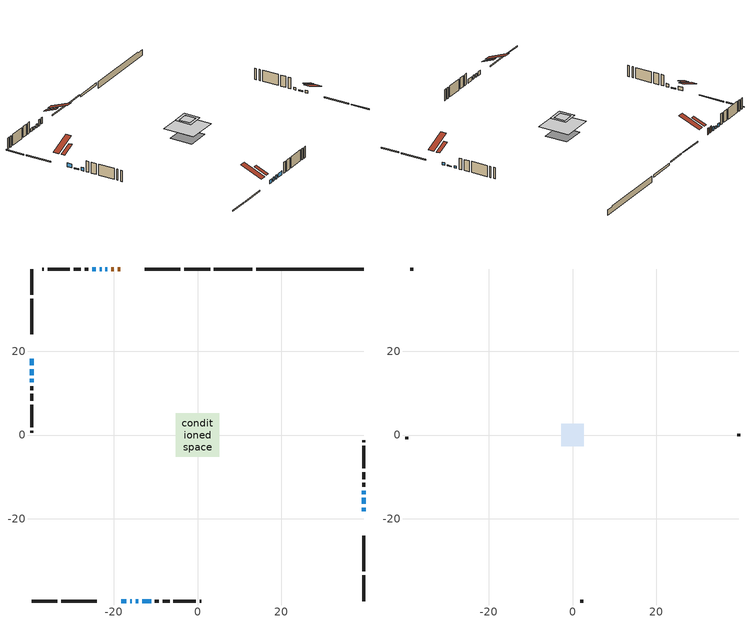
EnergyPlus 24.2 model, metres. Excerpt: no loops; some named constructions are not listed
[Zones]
conditioned space
 floor adiabatic (Floor5 construction): -1.61,-1.61 -1.61,1.61 1.61,1.61 1.61,-1.61 z0.61
 floor adiabatic (AdiabaticFloorConstruction): -5.15,-5.15 -5.15,5.15 5.15,5.15 5.15,-5.15 z1.83
 floor foundation (Slab1 construction): -3.78,-3.78 -3.78,3.78 3.78,3.78 3.78,-3.78 z-1.52
 floor foundation (Slab2 construction): -1.61,-1.61 -1.61,1.61 1.61,1.61 1.61,-1.61 z-0.15
 wall outside (RimJoist1 construction): 2.99,39.6 -3.13,39.6 / -39.6,-39.6 -33.48,-39.6 / -39.6,39.6 -39.6,33.48 / 39.6,-39.6 39.6,-33.48 z0.61:0.91
 wall outside (RimJoist2 construction): -4.06,39.6 -12.57,39.6 / -32.55,-39.6 -24.04,-39.6 / -39.6,32.55 -39.6,24.04 / 39.6,-32.55 39.6,-24.04 z0.61:0.91
 wall outside (AdiabaticWallConstruction 1): -18.43,39.6 -19.04,39.6 / -19.97,39.6 -20.61,39.6 z0.61:2.64
 wall outside (AdiabaticWallConstruction): 39.6,-18.17 39.6,-17.35 z0.61:1.43; -39.6,18.17 -39.6,16.65 / -14.75,-39.6 -14.14,-39.6 / -13.21,-39.6 -11.08,-39.6 z0.61:1.88; -18.17,-39.6 -17.02,-39.6 / -16.1,-39.6 -15.68,-39.6 / -21.54,39.6 -21.96,39.6 z0.61:1.83; 39.6,-16.43 39.6,-15.01 / -39.6,15.72 -39.6,14.3 z0.61:0.92; -39.6,13.37 -39.6,12.55 / -24.27,39.6 -25.09,39.6 z0.61:1.68; 39.6,-14.08 39.6,-13.26 z0.61:1.32; -22.88,39.6 -23.34,39.6 z0.61:1.53
 wall outside (Wall1 construction): -26.01,39.6 -26.92,39.6 / -10.15,-39.6 -9.24,-39.6 / -39.6,11.63 -39.6,10.72 / 39.6,-12.34 39.6,-11.43 z0.61:4.27
 wall outside (Wall2 construction): -27.85,39.6 -29.5,39.6 / -8.31,-39.6 -6.66,-39.6 / -39.6,9.79 -39.6,8.14 / 39.6,-10.5 39.6,-8.85 z0.61:4.27
 wall outside (Wall3 construction): -30.43,39.6 -35.74,39.6 / -5.73,-39.6 -0.42,-39.6 / -39.6,7.21 -39.6,1.89 / 39.6,-7.92 39.6,-2.6 z0.61:4.27
 wall outside (Wall4 construction): -36.67,39.6 -37.09,39.6 / 0.51,-39.6 0.93,-39.6 / -39.6,0.97 -39.6,0.55 / 39.6,-1.68 39.6,-1.26 z0.61:4.27
 wall foundation (FoundationWall1 construction): 14,39.6,-1.52 14,39.6,0.61 37.04,39.6,0.61 37.04,39.6,0.27 39.6,39.6,0.27 39.6,39.6,-1.52
 wall foundation (FoundationWall2 construction): 13.07,39.6 3.92,39.6 z-0.15:0.61
 window (WindowConstruction): 39.6,-18.17 39.6,-17.36 z0.61:1.42
 window (WindowConstruction 7): -39.6,18.17 -39.6,16.65 z0.61:1.88
 window (WindowConstruction 8): -18.17,-39.6 -17.02,-39.6 z0.61:1.83
 window (WindowConstruction 11): 39.6,-16.43 39.6,-15.01 z0.61:0.91
 window (WindowConstruction 12): -39.6,15.72 -39.6,14.3 z0.61:0.91
 window (WindowConstruction 1): -39.6,13.37 -39.6,12.55 z0.61:1.68
 window (WindowConstruction 9): -16.1,-39.6 -15.68,-39.6 z0.61:1.83
 window (WindowConstruction 10): -21.54,39.6 -21.96,39.6 z0.61:1.83
 window (WindowConstruction 2): 39.6,-14.08 39.6,-13.26 z0.61:1.32
 window (WindowConstruction 3): -22.89,39.6 -23.34,39.6 z0.61:1.52
 window (WindowConstruction 4): -24.27,39.6 -25.09,39.6 z0.61:1.68
 window (WindowConstruction 5): -14.75,-39.6 -14.14,-39.6 z0.61:1.88
 window (WindowConstruction 6): -13.21,-39.6 -11.08,-39.6 z0.61:1.88
 door (Door): -18.43,39.6 -19.04,39.6 z0.61:2.64
 door (Door 1): -19.97,39.6 -20.61,39.6 z0.61:2.64
 ceiling adiabatic (AdiabaticFloorConstruction): 5.15,-5.15 5.15,5.15 -5.15,5.15 -5.15,-5.15 z1.83
 roof outside (Roof5 construction): -17.51,39.6,4.27 -17.51,35.36,6.03 -16.36,35.36,6.03 -16.36,39.6,4.27; -19.1,-39.6,4.27 -19.1,-35.36,6.03 -20.25,-35.36,6.03 -20.25,-39.6,4.27; -39.6,19.1,4.27 -35.36,19.1,6.03 -35.36,20.25,6.03 -39.6,20.25,4.27; 39.6,-19.1,4.27 35.36,-19.1,6.03 35.36,-20.25,6.03 39.6,-20.25,4.27
attic - vented
 floor to conditioned space (Floor1 construction Reversed): -1.84,-1.84 -1.84,1.84 1.84,1.84 1.84,-1.84 z4.27
 floor to conditioned space (Floor2 construction Reversed): -2.73,-2.73 -2.73,2.73 2.73,2.73 2.73,-2.73 z4.27
 floor to conditioned space (Floor4 construction Reversed): -1.72,-1.72 -1.72,1.72 1.72,1.72 1.72,-1.72 z4.27
 wall outside (Wall5 construction): -38.02,39.6 -38.67,39.6 / 1.85,-39.6 2.51,-39.6 / -39.6,-0.38 -39.6,-1.03 / 39.6,-0.33 39.6,0.32 z0.61:4.27
 roof outside (Roof1 construction): -15.43,39.6,4.27 -15.43,32.47,7.24 -13.5,32.47,7.24 -13.5,39.6,4.27; -21.18,-39.6,4.27 -21.18,-32.47,7.24 -23.11,-32.47,7.24 -23.11,-39.6,4.27; -39.6,21.18,4.27 -32.47,21.18,7.24 -32.47,23.11,7.24 -39.6,23.11,4.27; 39.6,-21.18,4.27 32.47,-21.18,7.24 32.47,-23.11,7.24 39.6,-23.11,4.27
[Material] Roughness=Rough; Thermal Absorptance=0.9
Name | Thickness {m} | Conductivity {W/m-K} | Density {kg/m3} | Specific Heat {J/kg-K} | Solar Absorptance | Visible Absorptance
ceiling stud and cavity | 0.1397 | 0.125732 | 65.682 | 1177.47 | 0.7 | 0.7
ceiling stud and cavity 1 | 0.0889 | 7.21176 | 20.9862 | 1087.66 | 0.7 | 0.7
ceiling stud and cavity 2 | 0.1397 | 0.118414 | 65.682 | 1177.47 | 0.7 | 0.7
gypsum board | 0.0127 | 0.160291 | 801 | 837.4 | 0.6 | 0.6
gypsum board 1 | 0.00254 | 0.160291 | 801 | 837.4 | 0.6 | 0.6
[Construction]
Floor1 construction: ceiling stud and cavity, gypsum board
Floor2 construction: ceiling stud and cavity 1, gypsum board 1
Floor4 construction: ceiling stud and cavity 2, gypsum board
[EnergyManagementSystem:Program]
total_loads_program: Set loads_htg_tot = 0; Set loads_clg_tot = 0; If htg_load_cond > 0; Set loads_htg_tot = loads_htg_tot + (htg_load_cond - clg_load_cond) * 1.0; EndIf; Set loads_htg_tot = (@Max loads_htg_tot 0); If clg_load_cond > 0; Set loads_clg_tot = loads_clg_tot + (clg_load_cond - htg_load_cond) * 0.0; EndIf; Set loads_clg_tot = (@Max loads_clg_tot 0)
unmet_hours_program: Set htg_unmet_hours = 0; Set clg_unmet_hours = 0; Set unit_htg_unmet_hours = 0; If ((DayOfYear >= 1) && (DayOfYear <= 365)); Set unit_htg_unmet_hours = unit_htg_unmet_hours + conditioned_space_htg_unmet_s; If unit_htg_unmet_hours > htg_unmet_hours; Set htg_unmet_hours = unit_htg_unmet_hours; EndIf; EndIf
water_heater_EC_adj: If WarmupFlag == 0; Set dhw_e_cons = water_heater_energy + water_heater_on_cycle_parasitic + water_heater_off_cycle_parasitic; Set water_heater_ec_adj_act = 0.0 * dhw_e_cons / 1; EndIf
[EnergyManagementSystem:ProgramCallingManager]
component_loads_program_calling_manager: EndOfZoneTimestepAfterZoneReporting; component_loads_program
fridge_schedule_program_calling_manager: BeginZoneTimestepAfterInitHeatBalance; fridge_schedule_program
infil_program_calling_manager: BeginZoneTimestepAfterInitHeatBalance; infil_program
natural_vent_program_calling_manager: BeginZoneTimestepAfterInitHeatBalance; natural_vent_program
total_airflows_program_calling_manager: EndOfZoneTimestepAfterZoneReporting; total_airflows_program
total_loads_program_calling_manager: EndOfZoneTimestepAfterZoneReporting; total_loads_program
unmet_hours_program_calling_manager: EndOfZoneTimestepBeforeZoneReporting; unmet_hours_program
water_heater_EC_adj_ProgramManager: EndOfSystemTimestepBeforeHVACReporting; water_heater_EC_adj
[EnergyManagementSystem:OutputVariable] Type of Data in Variable=Summed; Update Frequency=ZoneTimestep
Name | EMS Variable | EMS Program or Subroutine | Units
loads_htg_tot_peakload_outvar; loads_htg_tot_annual_outvar; Energy Management System Output Variable 1; Energy Management System Output Variable 45 | loads_htg_tot | total_loads_program | J
loads_clg_tot_peakload_outvar; loads_clg_tot_annual_outvar; Energy Management System Output Variable 2; Energy Management System Output Variable 46 | loads_clg_tot | total_loads_program | J
htg_unmet_hours_annual_outvar; Energy Management System Output Variable 3 | htg_unmet_hours | unmet_hours_program | hr
clg_unmet_hours_annual_outvar; Energy Management System Output Variable 4 | clg_unmet_hours | unmet_hours_program | hr
loads_htg_roofs_annual_outvar; Energy Management System Output Variable 5 | loads_htg_roofs | component_loads_program | J
loads_htg_ceilings_annual_outvar; Energy Management System Output Variable 6 | loads_htg_ceilings | component_loads_program | J
loads_htg_walls_annual_outvar; Energy Management System Output Variable 7 | loads_htg_walls | component_loads_program | J
loads_htg_rim_joists_annual_outvar; Energy Management System Output Variable 8 | loads_htg_rim_joists | component_loads_program | J
loads_htg_foundation_walls_annual_outvar; Energy Management System Output Variable 9 | loads_htg_foundation_walls | component_loads_program | J
loads_htg_doors_annual_outvar; Energy Management System Output Variable 10 | loads_htg_doors | component_loads_program | J
loads_htg_windows_conduction_annual_outvar; Energy Management System Output Variable 11 | loads_htg_windows_conduction | component_loads_program | J
loads_htg_windows_solar_annual_outvar; Energy Management System Output Variable 12 | loads_htg_windows_solar | component_loads_program | J
loads_htg_skylights_conduction_annual_outvar; Energy Management System Output Variable 13 | loads_htg_skylights_conduction | component_loads_program | J
loads_htg_skylights_solar_annual_outvar; Energy Management System Output Variable 14 | loads_htg_skylights_solar | component_loads_program | J
loads_htg_floors_annual_outvar; Energy Management System Output Variable 15 | loads_htg_floors | component_loads_program | J
loads_htg_slabs_annual_outvar; Energy Management System Output Variable 16 | loads_htg_slabs | component_loads_program | J
loads_htg_internal_mass_annual_outvar; Energy Management System Output Variable 17 | loads_htg_internal_mass | component_loads_program | J
loads_htg_infil_annual_outvar; Energy Management System Output Variable 18 | loads_htg_infil | component_loads_program | J
loads_htg_natvent_annual_outvar; Energy Management System Output Variable 19 | loads_htg_natvent | component_loads_program | J
loads_htg_mechvent_annual_outvar; Energy Management System Output Variable 20 | loads_htg_mechvent | component_loads_program | J
loads_htg_whf_annual_outvar; Energy Management System Output Variable 21 | loads_htg_whf | component_loads_program | J
loads_htg_ducts_annual_outvar; Energy Management System Output Variable 22 | loads_htg_ducts | component_loads_program | J
loads_htg_intgains_annual_outvar; Energy Management System Output Variable 23 | loads_htg_intgains | component_loads_program | J
loads_htg_lighting_annual_outvar; Energy Management System Output Variable 24 | loads_htg_lighting | component_loads_program | J
loads_clg_roofs_annual_outvar; Energy Management System Output Variable 25 | loads_clg_roofs | component_loads_program | J
loads_clg_ceilings_annual_outvar; Energy Management System Output Variable 26 | loads_clg_ceilings | component_loads_program | J
loads_clg_walls_annual_outvar; Energy Management System Output Variable 27 | loads_clg_walls | component_loads_program | J
loads_clg_rim_joists_annual_outvar; Energy Management System Output Variable 28 | loads_clg_rim_joists | component_loads_program | J
loads_clg_foundation_walls_annual_outvar; Energy Management System Output Variable 29 | loads_clg_foundation_walls | component_loads_program | J
loads_clg_doors_annual_outvar; Energy Management System Output Variable 30 | loads_clg_doors | component_loads_program | J
loads_clg_windows_conduction_annual_outvar; Energy Management System Output Variable 31 | loads_clg_windows_conduction | component_loads_program | J
loads_clg_windows_solar_annual_outvar; Energy Management System Output Variable 32 | loads_clg_windows_solar | component_loads_program | J
loads_clg_skylights_conduction_annual_outvar; Energy Management System Output Variable 33 | loads_clg_skylights_conduction | component_loads_program | J
loads_clg_skylights_solar_annual_outvar; Energy Management System Output Variable 34 | loads_clg_skylights_solar | component_loads_program | J
loads_clg_floors_annual_outvar; Energy Management System Output Variable 35 | loads_clg_floors | component_loads_program | J
loads_clg_slabs_annual_outvar; Energy Management System Output Variable 36 | loads_clg_slabs | component_loads_program | J
loads_clg_internal_mass_annual_outvar; Energy Management System Output Variable 37 | loads_clg_internal_mass | component_loads_program | J
loads_clg_infil_annual_outvar; Energy Management System Output Variable 38 | loads_clg_infil | component_loads_program | J
loads_clg_natvent_annual_outvar; Energy Management System Output Variable 39 | loads_clg_natvent | component_loads_program | J
loads_clg_mechvent_annual_outvar; Energy Management System Output Variable 40 | loads_clg_mechvent | component_loads_program | J
loads_clg_whf_annual_outvar; Energy Management System Output Variable 41 | loads_clg_whf | component_loads_program | J
loads_clg_ducts_annual_outvar; Energy Management System Output Variable 42 | loads_clg_ducts | component_loads_program | J
loads_clg_intgains_annual_outvar; Energy Management System Output Variable 43 | loads_clg_intgains | component_loads_program | J
loads_clg_lighting_annual_outvar; Energy Management System Output Variable 44 | loads_clg_lighting | component_loads_program | J
[Schedule:Day:Interval]
interior lighting schedule day: No, 01:00, 0.108182, 04:00, 0.0901515, 05:00, 0.0991667, 06:00, 0.162273, 07:00, 0.270455, 08:00, 0.342576, 10:00, 0.369621, 11:00, 0.351591, 12:00, 0.333561, 13:00, 0.324545, 14:00, 0.31553, 15:00, 0.333561, 16:00, 0.369621, 17:00, 0.450758, 18:00, 0.585985, 19:00, 0.775303, 20:00, 0.955606, 21:00, 0.991667, 22:00, 0.712197, 23:00, 0.360606, 24:00, 0.162273
interior lighting schedule day 1: No, 01:00, 0.100909, 04:00, 0.0840909, 05:00, 0.0925, 06:00, 0.151364, 07:00, 0.252273, 08:00, 0.319545, 10:00, 0.344773, 11:00, 0.327955, 12:00, 0.311136, 13:00, 0.302727, 14:00, 0.294318, 15:00, 0.311136, 16:00, 0.344773, 17:00, 0.420455, 18:00, 0.546591, 19:00, 0.723182, 20:00, 0.891364, 21:00, 0.925, 22:00, 0.664318, 23:00, 0.336364, 24:00, 0.151364
interior lighting schedule day 2: No, 01:00, 0.0927273, 04:00, 0.0772727, 05:00, 0.085, 06:00, 0.139091, 07:00, 0.231818, 08:00, 0.293636, 10:00, 0.316818, 11:00, 0.301364, 12:00, 0.285909, 13:00, 0.278182, 14:00, 0.270455, 15:00, 0.285909, 16:00, 0.316818, 17:00, 0.386364, 18:00, 0.502273, 19:00, 0.664545, 20:00, 0.819091, 21:00, 0.85, 22:00, 0.610455, 23:00, 0.309091, 24:00, 0.139091
interior lighting schedule day 3: No, 01:00, 0.0845455, 04:00, 0.0704545, 05:00, 0.0775, 06:00, 0.126818, 07:00, 0.211364, 08:00, 0.267727, 10:00, 0.288864, 11:00, 0.274773, 12:00, 0.260682, 13:00, 0.253636, 14:00, 0.246591, 15:00, 0.260682, 16:00, 0.288864, 17:00, 0.352273, 18:00, 0.457955, 19:00, 0.605909, 20:00, 0.746818, 21:00, 0.775, 22:00, 0.556591, 23:00, 0.281818, 24:00, 0.126818
interior lighting schedule day 4: No, 01:00, 0.0763636, 04:00, 0.0636364, 05:00, 0.07, 06:00, 0.114545, 07:00, 0.190909, 08:00, 0.241818, 10:00, 0.260909, 11:00, 0.248182, 12:00, 0.235455, 13:00, 0.229091, 14:00, 0.222727, 15:00, 0.235455, 16:00, 0.260909, 17:00, 0.318182, 18:00, 0.413636, 19:00, 0.547273, 20:00, 0.674545, 21:00, 0.7, 22:00, 0.502727, 23:00, 0.254545, 24:00, 0.114545
interior lighting schedule day 5: No, 01:00, 0.0727273, 04:00, 0.0606061, 05:00, 0.0666667, 06:00, 0.109091, 07:00, 0.181818, 08:00, 0.230303, 10:00, 0.248485, 11:00, 0.236364, 12:00, 0.224242, 13:00, 0.218182, 14:00, 0.212121, 15:00, 0.224242, 16:00, 0.248485, 17:00, 0.30303, 18:00, 0.393939, 19:00, 0.521212, 20:00, 0.642424, 21:00, 0.666667, 22:00, 0.478788, 23:00, 0.242424, 24:00, 0.109091
interior lighting schedule day 6: No, 01:00, 0.0745455, 04:00, 0.0621212, 05:00, 0.0683333, 06:00, 0.111818, 07:00, 0.186364, 08:00, 0.236061, 10:00, 0.254697, 11:00, 0.242273, 12:00, 0.229848, 13:00, 0.223636, 14:00, 0.217424, 15:00, 0.229848, 16:00, 0.254697, 17:00, 0.310606, 18:00, 0.403788, 19:00, 0.534242, 20:00, 0.658485, 21:00, 0.683333, 22:00, 0.490758, 23:00, 0.248485, 24:00, 0.111818
interior lighting schedule day 7: No, 01:00, 0.08, 04:00, 0.0666667, 05:00, 0.0733333, 06:00, 0.12, 07:00, 0.2, 08:00, 0.253333, 10:00, 0.273333, 11:00, 0.26, 12:00, 0.246667, 13:00, 0.24, 14:00, 0.233333, 15:00, 0.246667, 16:00, 0.273333, 17:00, 0.333333, 18:00, 0.433333, 19:00, 0.573333, 20:00, 0.706667, 21:00, 0.733333, 22:00, 0.526667, 23:00, 0.266667, 24:00, 0.12
interior lighting schedule day 8: No, 01:00, 0.0890909, 04:00, 0.0742424, 05:00, 0.0816667, 06:00, 0.133636, 07:00, 0.222727, 08:00, 0.282121, 10:00, 0.304394, 11:00, 0.289545, 12:00, 0.274697, 13:00, 0.267273, 14:00, 0.259848, 15:00, 0.274697, 16:00, 0.304394, 17:00, 0.371212, 18:00, 0.482576, 19:00, 0.638485, 20:00, 0.78697, 21:00, 0.816667, 22:00, 0.586515, 23:00, 0.29697, 24:00, 0.133636
interior lighting schedule day 9: No, 01:00, 0.0972727, 04:00, 0.0810606, 05:00, 0.0891667, 06:00, 0.145909, 07:00, 0.243182, 08:00, 0.30803, 10:00, 0.332348, 11:00, 0.316136, 12:00, 0.299924, 13:00, 0.291818, 14:00, 0.283712, 15:00, 0.299924, 16:00, 0.332348, 17:00, 0.405303, 18:00, 0.526894, 19:00, 0.697121, 20:00, 0.859242, 21:00, 0.891667, 22:00, 0.640379, 23:00, 0.324242, 24:00, 0.145909
interior lighting schedule day 10: No, 01:00, 0.105455, 04:00, 0.0878788, 05:00, 0.0966667, 06:00, 0.158182, 07:00, 0.263636, 08:00, 0.333939, 10:00, 0.360303, 11:00, 0.342727, 12:00, 0.325152, 13:00, 0.316364, 14:00, 0.307576, 15:00, 0.325152, 16:00, 0.360303, 17:00, 0.439394, 18:00, 0.571212, 19:00, 0.755758, 20:00, 0.931515, 21:00, 0.966667, 22:00, 0.694242, 23:00, 0.351515, 24:00, 0.158182
interior lighting schedule day 11: No, 01:00, 0.109091, 04:00, 0.0909091, 05:00, 0.1, 06:00, 0.163636, 07:00, 0.272727, 08:00, 0.345455, 10:00, 0.372727, 11:00, 0.354545, 12:00, 0.336364, 13:00, 0.327273, 14:00, 0.318182, 15:00, 0.336364, 16:00, 0.372727, 17:00, 0.454545, 18:00, 0.590909, 19:00, 0.781818, 20:00, 0.963636, 21:00, 1, 22:00, 0.718182, 23:00, 0.363636, 24:00, 0.163636
interior lighting schedule default day; occupants schedule default day; clothes dryer schedule default day; cooking range schedule default day; mech vent bath fan 0 schedule default day; misc plug loads schedule default day; general water use schedule default day; heating setpoint default day; cooling setpoint default day; clothes dryer exhaust 0 schedule default day; cooling season schedule day; cooling season schedule day 2; cooling season schedule default day; exterior lighting schedule default day; natural vent schedule default day: No, 24:00, 0
occupants schedule day: No, 05:00, 0.426829, 06:00, 0.719512, 07:00, 1, 08:00, 0.670732, 09:00, 0.329268, 14:00, 0.170732, 15:00, 0.231707, 16:00, 0.329268, 17:00, 0.5, 18:00, 0.670732, 19:00, 0.829268, 21:00, 1, 22:00, 0.853659, 23:00, 0.646341, 24:00, 0.426829
clothes dryer schedule day; clothes dryer exhaust 0 schedule day: No, 01:00, 0.123457, 02:00, 0.0740741, 03:00, 0.0493827, 04:00, 0.0246914, 05:00, 0.0493827, 06:00, 0.0740741, 07:00, 0.197531, 08:00, 0.395062, 09:00, 0.592593, 10:00, 0.839506, 11:00, 0.962963, 12:00, 1, 13:00, 0.91358, 14:00, 0.82716, 15:00, 0.716049, 16:00, 0.753086, 17:00, 0.679012, 18:00, 0.666667, 20:00, 0.62963, 21:00, 0.641975, 22:00, 0.666667, 23:00, 0.54321, 24:00, 0.296296
cooking range schedule day: No, 05:00, 0.0597015, 06:00, 0.11194, 07:00, 0.171642, 08:00, 0.291045, 11:00, 0.343284, 12:00, 0.402985, 13:00, 0.462687, 14:00, 0.343284, 15:00, 0.291045, 16:00, 0.402985, 17:00, 0.567164, 18:00, 1, 19:00, 0.850746, 20:00, 0.432836, 21:00, 0.291045, 22:00, 0.231343, 23:00, 0.171642, 24:00, 0.11194
mech vent bath fan 0 schedule day: No, 07:00, 0, 08:00, 1, 09:00, 0.2, 24:00, 0
misc plug loads schedule day: No, 06:00, 0.705882, 07:00, 0.745098, 08:00, 0.803922, 15:00, 0.823529, 16:00, 0.862745, 17:00, 0.921569, 18:00, 0.980392, 19:00, 1, 20:00, 0.980392, 21:00, 0.941176, 22:00, 0.862745, 23:00, 0.784314, 24:00, 0.72549
general water use schedule day: No, 01:00, 0.315068, 03:00, 0.287671, 04:00, 0.342466, 05:00, 0.369863, 06:00, 0.520548, 07:00, 0.60274, 08:00, 0.534247, 10:00, 0.506849, 11:00, 0.465753, 14:00, 0.479452, 15:00, 0.534247, 16:00, 0.589041, 17:00, 0.69863, 18:00, 0.876712, 19:00, 0.890411, 20:00, 0.986301, 21:00, 1, 22:00, 0.863014, 23:00, 0.616438, 24:00, 0.465753
heating setpoint day: No, 07:00, 18, 23:00, 21, 24:00, 18
cooling setpoint day: No, 24:00, 25
cooling season schedule day 1: No, 24:00, 1
exterior lighting schedule day: No, 01:00, 0.566667, 03:00, 0.524167, 05:00, 0.495833, 06:00, 0.5525, 07:00, 0.623333, 08:00, 0.580833, 09:00, 0.439167, 10:00, 0.354167, 12:00, 0.34, 13:00, 0.354167, 14:00, 0.396667, 15:00, 0.425, 16:00, 0.495833, 17:00, 0.623333, 18:00, 0.793333, 19:00, 0.906667, 20:00, 0.963333, 21:00, 0.991667, 22:00, 0.920833, 23:00, 0.793333, 24:00, 0.665833
exterior lighting schedule day 1: No, 01:00, 0.528571, 03:00, 0.488929, 05:00, 0.4625, 06:00, 0.515357, 07:00, 0.581429, 08:00, 0.541786, 09:00, 0.409643, 10:00, 0.330357, 12:00, 0.317143, 13:00, 0.330357, 14:00, 0.37, 15:00, 0.396429, 16:00, 0.4625, 17:00, 0.581429, 18:00, 0.74, 19:00, 0.845714, 20:00, 0.898571, 21:00, 0.925, 22:00, 0.858929, 23:00, 0.74, 24:00, 0.621071
exterior lighting schedule day 10: No, 01:00, 0.552381, 03:00, 0.510952, 05:00, 0.483333, 06:00, 0.538571, 07:00, 0.607619, 08:00, 0.56619, 09:00, 0.428095, 10:00, 0.345238, 12:00, 0.331429, 13:00, 0.345238, 14:00, 0.386667, 15:00, 0.414286, 16:00, 0.483333, 17:00, 0.607619, 18:00, 0.773333, 19:00, 0.88381, 20:00, 0.939048, 21:00, 0.966667, 22:00, 0.897619, 23:00, 0.773333, 24:00, 0.649048
exterior lighting schedule day 11: No, 01:00, 0.571429, 03:00, 0.528571, 05:00, 0.5, 06:00, 0.557143, 07:00, 0.628571, 08:00, 0.585714, 09:00, 0.442857, 10:00, 0.357143, 12:00, 0.342857, 13:00, 0.357143, 14:00, 0.4, 15:00, 0.428571, 16:00, 0.5, 17:00, 0.628571, 18:00, 0.8, 19:00, 0.914286, 20:00, 0.971429, 21:00, 1, 22:00, 0.928571, 23:00, 0.8, 24:00, 0.671429
exterior lighting schedule day 2: No, 01:00, 0.485714, 03:00, 0.449286, 05:00, 0.425, 06:00, 0.473571, 07:00, 0.534286, 08:00, 0.497857, 09:00, 0.376429, 10:00, 0.303571, 12:00, 0.291429, 13:00, 0.303571, 14:00, 0.34, 15:00, 0.364286, 16:00, 0.425, 17:00, 0.534286, 18:00, 0.68, 19:00, 0.777143, 20:00, 0.825714, 21:00, 0.85, 22:00, 0.789286, 23:00, 0.68, 24:00, 0.570714
exterior lighting schedule day 3: No, 01:00, 0.442857, 03:00, 0.409643, 05:00, 0.3875, 06:00, 0.431786, 07:00, 0.487143, 08:00, 0.453929, 09:00, 0.343214, 10:00, 0.276786, 12:00, 0.265714, 13:00, 0.276786, 14:00, 0.31, 15:00, 0.332143, 16:00, 0.3875, 17:00, 0.487143, 18:00, 0.62, 19:00, 0.708571, 20:00, 0.752857, 21:00, 0.775, 22:00, 0.719643, 23:00, 0.62, 24:00, 0.520357
exterior lighting schedule day 4: No, 01:00, 0.4, 03:00, 0.37, 05:00, 0.35, 06:00, 0.39, 07:00, 0.44, 08:00, 0.41, 09:00, 0.31, 10:00, 0.25, 12:00, 0.24, 13:00, 0.25, 14:00, 0.28, 15:00, 0.3, 16:00, 0.35, 17:00, 0.44, 18:00, 0.56, 19:00, 0.64, 20:00, 0.68, 21:00, 0.7, 22:00, 0.65, 23:00, 0.56, 24:00, 0.47
exterior lighting schedule day 5: No, 01:00, 0.380952, 03:00, 0.352381, 05:00, 0.333333, 06:00, 0.371429, 07:00, 0.419048, 08:00, 0.390476, 09:00, 0.295238, 10:00, 0.238095, 12:00, 0.228571, 13:00, 0.238095, 14:00, 0.266667, 15:00, 0.285714, 16:00, 0.333333, 17:00, 0.419048, 18:00, 0.533333, 19:00, 0.609524, 20:00, 0.647619, 21:00, 0.666667, 22:00, 0.619048, 23:00, 0.533333, 24:00, 0.447619
exterior lighting schedule day 6: No, 01:00, 0.390476, 03:00, 0.36119, 05:00, 0.341667, 06:00, 0.380714, 07:00, 0.429524, 08:00, 0.400238, 09:00, 0.302619, 10:00, 0.244048, 12:00, 0.234286, 13:00, 0.244048, 14:00, 0.273333, 15:00, 0.292857, 16:00, 0.341667, 17:00, 0.429524, 18:00, 0.546667, 19:00, 0.624762, 20:00, 0.66381, 21:00, 0.683333, 22:00, 0.634524, 23:00, 0.546667, 24:00, 0.45881
exterior lighting schedule day 7: No, 01:00, 0.419048, 03:00, 0.387619, 05:00, 0.366667, 06:00, 0.408571, 07:00, 0.460952, 08:00, 0.429524, 09:00, 0.324762, 10:00, 0.261905, 12:00, 0.251429, 13:00, 0.261905, 14:00, 0.293333, 15:00, 0.314286, 16:00, 0.366667, 17:00, 0.460952, 18:00, 0.586667, 19:00, 0.670476, 20:00, 0.712381, 21:00, 0.733333, 22:00, 0.680952, 23:00, 0.586667, 24:00, 0.492381
exterior lighting schedule day 8: No, 01:00, 0.466667, 03:00, 0.431667, 05:00, 0.408333, 06:00, 0.455, 07:00, 0.513333, 08:00, 0.478333, 09:00, 0.361667, 10:00, 0.291667, 12:00, 0.28, 13:00, 0.291667, 14:00, 0.326667, 15:00, 0.35, 16:00, 0.408333, 17:00, 0.513333, 18:00, 0.653333, 19:00, 0.746667, 20:00, 0.793333, 21:00, 0.816667, 22:00, 0.758333, 23:00, 0.653333, 24:00, 0.548333
exterior lighting schedule day 9: No, 01:00, 0.509524, 03:00, 0.47131, 05:00, 0.445833, 06:00, 0.496786, 07:00, 0.560476, 08:00, 0.522262, 09:00, 0.394881, 10:00, 0.318452, 12:00, 0.305714, 13:00, 0.318452, 14:00, 0.356667, 15:00, 0.382143, 16:00, 0.445833, 17:00, 0.560476, 18:00, 0.713333, 19:00, 0.815238, 20:00, 0.86619, 21:00, 0.891667, 22:00, 0.827976, 23:00, 0.713333, 24:00, 0.59869
[Schedule:Week:Daily]
heating setpoint Week Rule - Jan1-Dec31: heating setpoint day, heating setpoint day, heating setpoint day, heating setpoint day, heating setpoint day, heating setpoint day, heating setpoint day, heating setpoint default day, heating setpoint default day, heating setpoint default day, heating setpoint default day, heating setpoint default day
cooling setpoint Week Rule - Jan1-Dec31: cooling setpoint day, cooling setpoint day, cooling setpoint day, cooling setpoint day, cooling setpoint day, cooling setpoint day, cooling setpoint day, cooling setpoint default day, cooling setpoint default day, cooling setpoint default day, cooling setpoint default day, cooling setpoint default day
clothes dryer exhaust 0 schedule Week Rule - Jan1-Dec31: clothes dryer exhaust 0 schedule day, clothes dryer exhaust 0 schedule day, clothes dryer exhaust 0 schedule day, clothes dryer exhaust 0 schedule day, clothes dryer exhaust 0 schedule day, clothes dryer exhaust 0 schedule day, clothes dryer exhaust 0 schedule day, clothes dryer exhaust 0 schedule default day, clothes dryer exhaust 0 schedule default day, clothes dryer exhaust 0 schedule default day, clothes dryer exhaust 0 schedule default day, clothes dryer exhaust 0 schedule default day
cooling season schedule Week Rule - Jan1-May26: cooling season schedule day, cooling season schedule day, cooling season schedule day, cooling season schedule day, cooling season schedule day, cooling season schedule day, cooling season schedule day, cooling season schedule default day, cooling season schedule default day, cooling season schedule default day, cooling season schedule default day, cooling season schedule default day
cooling season schedule Week Rule - May27-Jun2: cooling season schedule day, cooling season schedule day, cooling season schedule day, cooling season schedule day, cooling season schedule day, cooling season schedule day 1, cooling season schedule day 1, cooling season schedule default day, cooling season schedule default day, cooling season schedule default day, cooling season schedule default day, cooling season schedule default day
cooling season schedule Week Rule - Jun3-Aug25: cooling season schedule day 1, cooling season schedule day 1, cooling season schedule day 1, cooling season schedule day 1, cooling season schedule day 1, cooling season schedule day 1, cooling season schedule day 1, cooling season schedule default day, cooling season schedule default day, cooling season schedule default day, cooling season schedule default day, cooling season schedule default day
cooling season schedule Week Rule - Aug26-Sep1: cooling season schedule day 1, cooling season schedule day 1, cooling season schedule day 1, cooling season schedule day 1, cooling season schedule day 1, cooling season schedule day 1, cooling season schedule day 2, cooling season schedule default day, cooling season schedule default day, cooling season schedule default day, cooling season schedule default day, cooling season schedule default day
cooling season schedule Week Rule - Sep2-Dec31: cooling season schedule day 2, cooling season schedule day 2, cooling season schedule day 2, cooling season schedule day 2, cooling season schedule day 2, cooling season schedule day 2, cooling season schedule day 2, cooling season schedule default day, cooling season schedule default day, cooling season schedule default day, cooling season schedule default day, cooling season schedule default day
exterior lighting schedule Week Rule - May6-May26: exterior lighting schedule day 4, exterior lighting schedule day 4, exterior lighting schedule day 4, exterior lighting schedule day 4, exterior lighting schedule day 4, exterior lighting schedule day 4, exterior lighting schedule day 4, exterior lighting schedule default day, exterior lighting schedule default day, exterior lighting schedule default day, exterior lighting schedule default day, exterior lighting schedule default day
exterior lighting schedule Week Rule - May27-Jun2: exterior lighting schedule day 4, exterior lighting schedule day 4, exterior lighting schedule day 4, exterior lighting schedule day 4, exterior lighting schedule day 4, exterior lighting schedule day 5, exterior lighting schedule day 5, exterior lighting schedule default day, exterior lighting schedule default day, exterior lighting schedule default day, exterior lighting schedule default day, exterior lighting schedule default day
exterior lighting schedule Week Rule - Jun3-Jun30: exterior lighting schedule day 5, exterior lighting schedule day 5, exterior lighting schedule day 5, exterior lighting schedule day 5, exterior lighting schedule day 5, exterior lighting schedule day 5, exterior lighting schedule day 5, exterior lighting schedule default day, exterior lighting schedule default day, exterior lighting schedule default day, exterior lighting schedule default day, exterior lighting schedule default day
exterior lighting schedule Week Rule - Jul1-Jul28: exterior lighting schedule day 6, exterior lighting schedule day 6, exterior lighting schedule day 6, exterior lighting schedule day 6, exterior lighting schedule day 6, exterior lighting schedule day 6, exterior lighting schedule day 6, exterior lighting schedule default day, exterior lighting schedule default day, exterior lighting schedule default day, exterior lighting schedule default day, exterior lighting schedule default day
exterior lighting schedule Week Rule - Jul29-Aug4: exterior lighting schedule day 6, exterior lighting schedule day 6, exterior lighting schedule day 6, exterior lighting schedule day 7, exterior lighting schedule day 7, exterior lighting schedule day 7, exterior lighting schedule day 7, exterior lighting schedule default day, exterior lighting schedule default day, exterior lighting schedule default day, exterior lighting schedule default day, exterior lighting schedule default day
exterior lighting schedule Week Rule - Aug5-Aug25: exterior lighting schedule day 7, exterior lighting schedule day 7, exterior lighting schedule day 7, exterior lighting schedule day 7, exterior lighting schedule day 7, exterior lighting schedule day 7, exterior lighting schedule day 7, exterior lighting schedule default day, exterior lighting schedule default day, exterior lighting schedule default day, exterior lighting schedule default day, exterior lighting schedule default day
exterior lighting schedule Week Rule - Aug26-Sep1: exterior lighting schedule day 7, exterior lighting schedule day 7, exterior lighting schedule day 7, exterior lighting schedule day 7, exterior lighting schedule day 7, exterior lighting schedule day 7, exterior lighting schedule day 8, exterior lighting schedule default day, exterior lighting schedule default day, exterior lighting schedule default day, exterior lighting schedule default day, exterior lighting schedule default day
exterior lighting schedule Week Rule - Sep2-Sep29: exterior lighting schedule day 8, exterior lighting schedule day 8, exterior lighting schedule day 8, exterior lighting schedule day 8, exterior lighting schedule day 8, exterior lighting schedule day 8, exterior lighting schedule day 8, exterior lighting schedule default day, exterior lighting schedule default day, exterior lighting schedule default day, exterior lighting schedule default day, exterior lighting schedule default day
exterior lighting schedule Week Rule - Sep30-Oct6: exterior lighting schedule day 8, exterior lighting schedule day 9, exterior lighting schedule day 9, exterior lighting schedule day 9, exterior lighting schedule day 9, exterior lighting schedule day 9, exterior lighting schedule day 9, exterior lighting schedule default day, exterior lighting schedule default day, exterior lighting schedule default day, exterior lighting schedule default day, exterior lighting schedule default day
exterior lighting schedule Week Rule - Oct7-Oct27: exterior lighting schedule day 9, exterior lighting schedule day 9, exterior lighting schedule day 9, exterior lighting schedule day 9, exterior lighting schedule day 9, exterior lighting schedule day 9, exterior lighting schedule day 9, exterior lighting schedule default day, exterior lighting schedule default day, exterior lighting schedule default day, exterior lighting schedule default day, exterior lighting schedule default day
exterior lighting schedule Week Rule - Oct28-Nov3: exterior lighting schedule day 9, exterior lighting schedule day 9, exterior lighting schedule day 9, exterior lighting schedule day 9, exterior lighting schedule day 10, exterior lighting schedule day 10, exterior lighting schedule day 10, exterior lighting schedule default day, exterior lighting schedule default day, exterior lighting schedule default day, exterior lighting schedule default day, exterior lighting schedule default day
exterior lighting schedule Week Rule - Nov4-Nov24: exterior lighting schedule day 10, exterior lighting schedule day 10, exterior lighting schedule day 10, exterior lighting schedule day 10, exterior lighting schedule day 10, exterior lighting schedule day 10, exterior lighting schedule day 10, exterior lighting schedule default day, exterior lighting schedule default day, exterior lighting schedule default day, exterior lighting schedule default day, exterior lighting schedule default day
exterior lighting schedule Week Rule - Nov25-Dec1: exterior lighting schedule day 10, exterior lighting schedule day 10, exterior lighting schedule day 10, exterior lighting schedule day 10, exterior lighting schedule day 10, exterior lighting schedule day 10, exterior lighting schedule day 11, exterior lighting schedule default day, exterior lighting schedule default day, exterior lighting schedule default day, exterior lighting schedule default day, exterior lighting schedule default day
exterior lighting schedule Week Rule - Dec2-Dec31: exterior lighting schedule day 11, exterior lighting schedule day 11, exterior lighting schedule day 11, exterior lighting schedule day 11, exterior lighting schedule day 11, exterior lighting schedule day 11, exterior lighting schedule day 11, exterior lighting schedule default day, exterior lighting schedule default day, exterior lighting schedule default day, exterior lighting schedule default day, exterior lighting schedule default day
natural vent schedule Week Rule - Jan1-Dec31: natural vent schedule default day, natural vent schedule default day, natural vent schedule default day, natural vent schedule default day, natural vent schedule default day, natural vent schedule default day, natural vent schedule default day, natural vent schedule default day, natural vent schedule default day, natural vent schedule default day, natural vent schedule default day, natural vent schedule default day
[Schedule:Year]
heating setpoint: heating setpoint Week Rule - Jan1-Dec31, 1, 1, 12, 31
cooling setpoint: cooling setpoint Week Rule - Jan1-Dec31, 1, 1, 12, 31
clothes dryer exhaust 0 schedule: clothes dryer exhaust 0 schedule Week Rule - Jan1-Dec31, 1, 1, 12, 31
cooling season schedule: cooling season schedule Week Rule - Jan1-May26, 1, 1, 5, 26, cooling season schedule Week Rule - May27-Jun2, 5, 27, 6, 2, cooling season schedule Week Rule - Jun3-Aug25, 6, 3, 8, 25, cooling season schedule Week Rule - Aug26-Sep1, 8, 26, 9, 1, cooling season schedule Week Rule - Sep2-Dec31, 9, 2, 12, 31
natural vent schedule: natural vent schedule Week Rule - Jan1-Dec31, 1, 1, 12, 31
